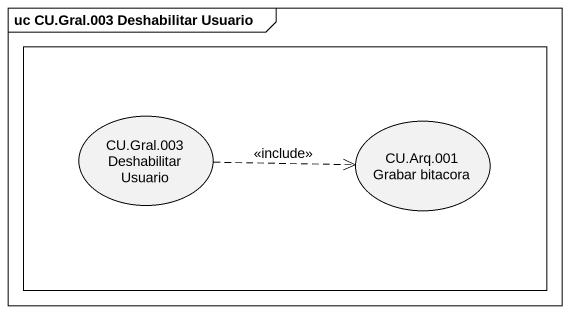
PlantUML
@startuml
mainframe uc CU.Gral.003 Deshabilitar Usuario
rectangle " " as rectangle1 {
  usecase "CU.Gral.003 Deshabilitar Usuario" as CU_Gral_003_Deshabilitar
  usecase "CU.Arq.001 Grabar bitacora" as CU_Arq_001_Grabar_bitacora
}
CU_Gral_003_Deshabilitar .right.> CU_Arq_001_Grabar_bitacora : <<include>>
@enduml
